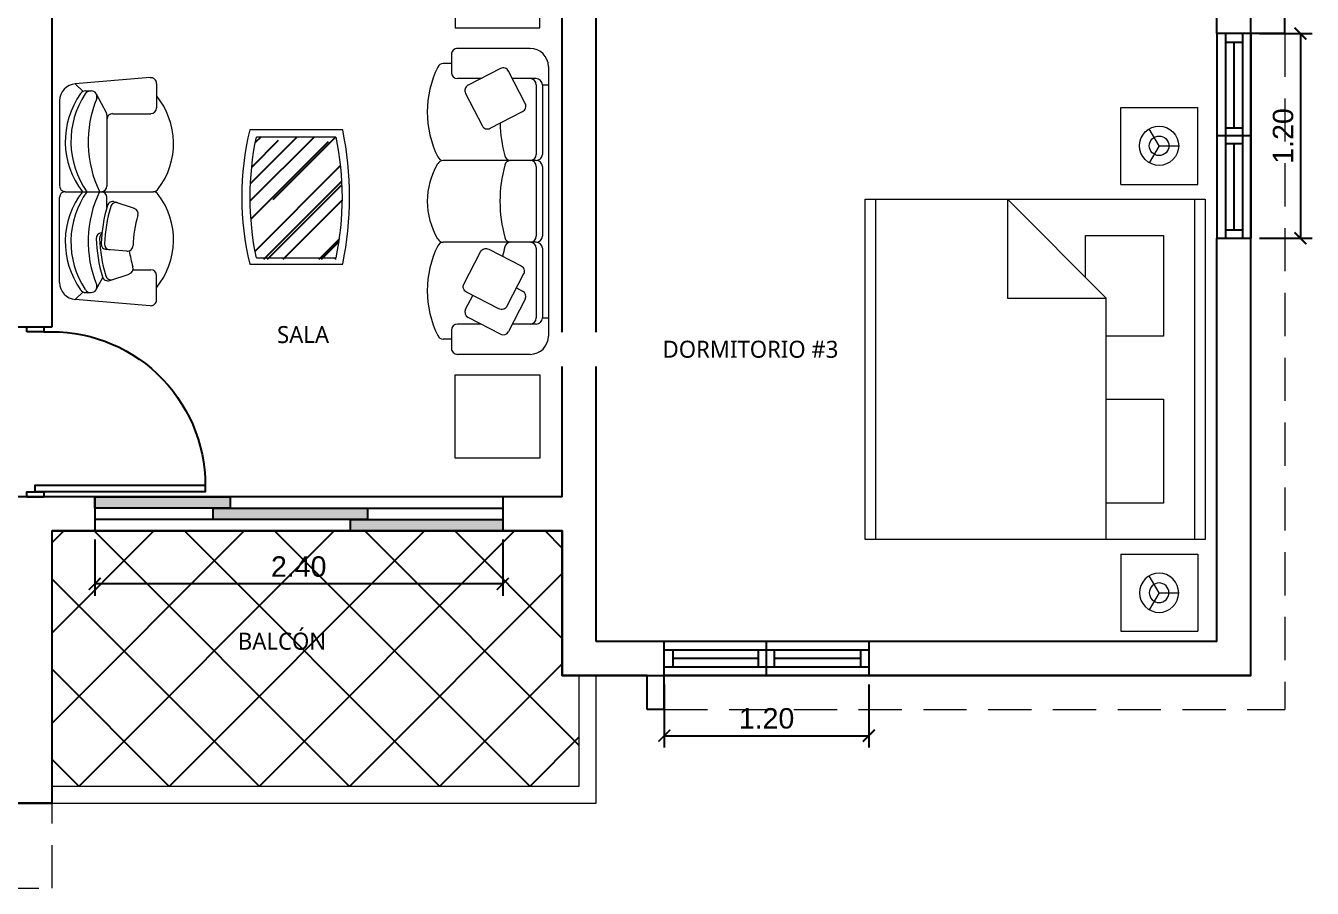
# Model space of a CAD drawing. Header units: feet. Extents: x 317 to 512, y -141 to 162.
# Drawn here: x 380.09 to 387.66, y 15.65 to 20.72 of the extents above; entities that cross this region are included whole.
import ezdxf

# ---------------------------------------------------------------- set-up
doc = ezdxf.new("R2010")
doc.units = ezdxf.units.FT
doc.header["$MEASUREMENT"] = 0
doc.linetypes.add('DASHED', pattern=[19.05, 12.7, -6.35])
for name, color, linetype in [('00-LOSA', 51, 'Continuous'), ('PERT-VENT', 8, 'Continuous'), ('PISO', 8, 'Continuous'), ('puertas', 7, 'Continuous'), ('relleno', 8, 'Continuous')]:
    doc.layers.add(name, color=color, linetype=linetype)
for name, color, linetype, lineweight in [('A-GENM', 8, 'Continuous', 9), ('A-WALL', 7, 'Continuous', 25), ('FURN', 2, 'Continuous', 30), ('muebles', 2, 'Continuous', 5), ('TXT', 2, 'Continuous', 9), ('vuelo', 251, 'DASHED', 13)]:
    doc.layers.add(name, color=color, linetype=linetype, lineweight=lineweight)
doc.styles.add('ads', font='trebuc.ttf', dxfattribs={"height": 0.14})
doc.styles.get("Standard").update_dxf_attribs({"font": 'arial.ttf'})
doc.dimstyles.new('KEILY', dxfattribs={"dimtxt": 0.12, "dimasz": 0.07, "dimexe": 0.07, "dimexo": 0.25, "dimgap": 0.04, "dimtad": 1, "dimzin": 1, "dimdsep": 46, "dimtxsty": 'Standard', "dimblk": 'ARCHTICK', "dimcen": 2.5, "dimclrd": 256, "dimclre": 256, "dimclrt": 7, "dimazin": 0, "dimtfac": 1, "dimtix": 1, "dimtmove": 2, "dimatfit": 1, "dimfxl": 0.35, "dimfxlon": 1, "dimtolj": 1, "dimtzin": 1, "dimarcsym": 0})

# ---------------------------------------------------------------- blocks, each defined once
blk = doc.blocks.new('A$C4D292AF4')
at = {"layer": 'puertas'}
for points in [[(0.03, 0.05), (0.07, 0.05), (0.07, 1.05), (0.03, 1.05)], [(0, 0), (0.03, 0), (0.03, 0.1), (0, 0.1)], [(0.97, 0), (1, 0), (1, 0.1), (0.97, 0.1)]]:
    blk.add_lwpolyline(points, close=True, dxfattribs=at)
blk.add_arc((0.0677, 0.1465), 0.9035, 357.04812, 89.85557, dxfattribs=at)
blk = doc.blocks.new('A$C6DF15AF1')
for points in [[(1.6027, 0.1333), (2.4, 0.1333), (2.4, 0.2), (1.6027, 0.2)], [(0.7955, 0.0667), (1.7027, 0.0667), (1.7027, 0.1333), (0.7955, 0.1333)], [(0, 0), (0.8955, 0), (0.8955, 0.0667), (0, 0.0667)]]:
    blk.add_hatch(color=256).paths.add_polyline_path(points)
at = {"layer": 'PERT-VENT', "extrusion": (-6.28888e-16, -1.94037e-15, -1)}
for points in [[(-1.6027, 0.1333), (-2.4, 0.1333), (-2.4, 0.2), (-1.6027, 0.2)], [(-0.7955, 0.0667), (-1.7027, 0.0667), (-1.7027, 0.1333), (-0.7955, 0.1333)], [(0, 0), (-0.8955, 0), (-0.8955, 0.0667), (0, 0.0667)]]:
    blk.add_lwpolyline(points, close=True, dxfattribs=at)
at = {"layer": 'PISO'}
for p, q in [((0, 0.2), (2.4, 0.2)), ((0, 0), (2.4, 0))]:
    blk.add_line(p, q, dxfattribs=at)
at = {"layer": 'PISO', "extrusion": (-6.28888e-16, -1.94037e-15, -1)}
for p, q in [((0.7955, 0.1333), (0, 0.1333)), ((1.7027, 0.0667), (2.4, 0.0667))]:
    blk.add_line(p, q, dxfattribs=at)
blk = doc.blocks.new('A$C4CC40D8E')
at = {"layer": 'muebles'}
for p, q in [((0.15, 2.525, 0.013), (0.75, 2.525, 0.013)), ((0.8, 2.325, 0.013), (0.8, 2.475, 0.013)), ((0, 0.15, 0.013), (0, 2.375, 0.013)), ((0.396, 2.358, 0.013), (0.663, 2.221, 0.013)), ((0.8, 2.4, 0.013), (0.868, 2.4, 0.013)), ((0.1, 2.275, 0.013), (0.297, 2.275, 0.013)), ((0.191, 2.07, 0.013), (0.329, 2.337, 0.013)), ((0.557, 2.275, 0.013), (0.75, 2.275, 0.013)), ((0.05, 2.225, 0.013), (0, 2.225, 0.013)), ((0.05, 1.65, 0.013), (0.05, 2.225, 0.013)), ((0.1, 1.65, 0.013), (0.1, 2.225, 0.013)), ((0.684, 2.153, 0.013), (0.625, 2.039, 0.013)), ((0.264, 1.976, 0.013), (0.213, 2.003, 0.013)), ((0.1, 1.6, 0.013), (0.869, 1.6, 0.013)), ((0.05, 0.975, 0.013), (0.05, 1.55, 0.013)), ((0.1, 0.975, 0.013), (0.1, 1.55, 0.013)), ((0.05, 0.3, 0.013), (0.05, 0.875, 0.013)), ((0.1, 0.925, 0.013), (0.869, 0.925, 0.013)), ((0.1, 0.3, 0.013), (0.1, 0.875, 0.013)), ((0.05, 0.3, 0.013), (0, 0.3, 0.013)), ((0.1, 0.25, 0.013), (0.297, 0.25, 0.013)), ((0.557, 0.25, 0.013), (0.75, 0.25, 0.013)), ((0.8, 0.05, 0.013), (0.8, 0.2, 0.013)), ((0.8, 0.125, 0.013), (0.868, 0.125, 0.013)), ((0.15, 0, 0.013), (0.75, 0, 0.013))]:
    blk.add_line(p, q, dxfattribs=at)
at = {"layer": 'muebles', "elevation": 0.013}
for points in [[(0.698, 1.945), (0.56, 1.678, -0.414214), (0.493, 1.657), (0.226, 1.794, -0.414214), (0.205, 1.861), (0.342, 2.128, -0.414214), (0.41, 2.15), (0.676, 2.012, -0.414214)], [(0.684, 0.372), (0.547, 0.638, 0.414214), (0.48, 0.66), (0.213, 0.522, 0.414214), (0.191, 0.455), (0.329, 0.188, 0.414214), (0.396, 0.167), (0.663, 0.304, 0.414214)]]:
    blk.add_lwpolyline(points, format="xyb", close=True, dxfattribs=at)
at = {"layer": 'muebles'}
for centre, radius, start, end in [((0.15, 2.375, 0.013), 0.15, 90, 180), ((0.75, 2.475, 0.013), 0.05, 360, 90), ((0.373, 2.314, 0.013), 0.05, 62.7398, 152.7398), ((0.868, 2.35, 0.013), 0.05, 23.8847, 90), ((0.162, 2, 0.013), 0.838, 333.776, 26.224), ((0.1, 2.225, 0.013), 0.05, 90, 180), ((0.15, 2.225, 0.013), 0.05, 90, 180), ((0.75, 2.325, 0.013), 0.05, 270, 360), ((0.64, 2.176, 0.013), 0.05, 332.7398, 62.7398), ((0.236, 2.047, 0.013), 0.05, 152.7398, 242.7398), ((-0.718, 1.937, 0.013), 1.118, 344.5029, 348.573), ((0.1, 1.65, 0.013), 0.05, 180, 270), ((0.1, 1.55, 0.013), 0.05, 90, 180), ((0.15, 1.65, 0.013), 0.05, 180, 270), ((0.15, 1.55, 0.013), 0.05, 90, 180), ((0.311, 1.65, 0.013), 0.05, 270, 347.1604), ((0.311, 1.55, 0.013), 0.05, 12.8396, 90), ((0.868, 1.65, 0.013), 0.05, 270, 336.1153), ((0.869, 1.55, 0.013), 0.05, 25.9445, 90), ((-0.718, 1.262, 0.013), 1.118, 344.5029, 15.4971), ((0.399, 1.262, 0.013), 0.601, 329.0457, 30.9543), ((0.1, 0.975, 0.013), 0.05, 180, 270), ((0.15, 0.975, 0.013), 0.05, 180, 270), ((0.311, 0.975, 0.013), 0.05, 270, 347.1604), ((0.1, 0.875, 0.013), 0.05, 90, 180), ((0.15, 0.875, 0.013), 0.05, 90, 180), ((0.311, 0.875, 0.013), 0.05, 12.8396, 90), ((-0.718, 0.587, 0.013), 1.118, 1.5948, 15.4971), ((0.868, 0.875, 0.013), 0.05, 23.8847, 90), ((0.869, 0.975, 0.013), 0.05, 270, 334.0555), ((0.162, 0.525, 0.013), 0.838, 333.776, 26.224), ((0.1, 0.3, 0.013), 0.05, 180, 270), ((0.15, 0.3, 0.013), 0.05, 180, 270), ((0.75, 0.2, 0.013), 0.05, 0, 90), ((0.15, 0.15, 0.013), 0.15, 180, 270), ((0.868, 0.175, 0.013), 0.05, 270, 336.1153), ((0.75, 0.05, 0.013), 0.05, 270, 0)]:
    blk.add_arc(centre, radius, start, end, dxfattribs=at)
blk = doc.blocks.new('A$C6E953964')
at = {"layer": 'muebles'}
for p, q in [((1.358, 1.876), (1.206, 1.724)), ((1.432, 1.873), (1.859, 1.37)), ((1.316, 1.543), (1.206, 1.653)), ((1.527, 1.466), (1.366, 1.546)), ((1.239, 1.39), (1.356, 1.253)), ((1.666, 1.438), (1.552, 1.404)), ((1.751, 1.39), (1.716, 1.426)), ((1.859, 1.37), (1.763, 1.37)), ((1.252, 0.639), (0.704, 1.187)), ((1.008, 1.008), (0.928, 1.169)), ((1.85, 1.167), (1.323, 0.639)), ((1.279, 1.121), (1.282, 1.118)), ((1.091, 0.994), (1.029, 0.932)), ((0.519, 0.422), (0.959, 0.862)), ((0.015, 0.533), (0.167, 0.686)), ((0.475, 0.449), (0.238, 0.686)), ((0.724, 0.041), (1.252, 0.568)), ((0.018, 0.459), (0.521, 0.032)), ((0.453, 0.225), (0.506, 0.401)), ((0.501, 0.14), (0.465, 0.175)), ((0.521, 0.032), (0.521, 0.128))]:
    blk.add_line(p, q, dxfattribs=at)
for centre, radius, start, end in [((1.393, 1.841), 0.05, 40.2921, 135), ((1.346, 1.144), 0.659, 95.5762, 172.3053), ((1.241, 1.689), 0.05, 135, 225), ((0.355, 2.044), 1.078, 323.4757, 331.2045), ((1.343, 1.501), 0.05, 63.7448, 151.2045), ((1.478, 1.435), 0.05, 331.5028, 63.7448), ((0.429, 2.18), 1.078, 298.7955, 313.14), ((0.711, 1.797), 1.001, 289.1764, 337.4282), ((0.992, 1.521), 0.758, 279.5275, 348.5153), ((1.201, 1.357), 0.05, 40.5997, 133.14), ((0.355, 2.044), 1.328, 317.1583, 331.5028), ((0.355, 2.044), 1.358, 317.2097, 331.5542), ((1.505, 1.421), 0.05, 331.5542, 63.7448), ((1.68, 1.39), 0.05, 45, 153.7448), ((1.686, 1.385), 0.05, 343.3506, 45), ((1.716, 1.355), 0.05, 345.2193, 45), ((1.744, 1.273), 0.15, 315, 40.2921), ((1.054, 1.459), 0.72, 277.3329, 350.6734), ((1.299, 1.243), 0.05, 312.8417, 40.5997), ((1.318, 1.22), 0.05, 312.7903, 40.5997), ((0.747, 0.545), 0.659, 97.6947, 174.4238), ((0.67, 1.15), 0.05, 45, 103.6093), ((0.741, 1.221), 0.05, 166.3907, 225), ((0.973, 1.192), 0.05, 118.7955, 206.2552), ((0.429, 2.18), 1.328, 298.4972, 312.8417), ((0.429, 2.18), 1.358, 298.4458, 312.7903), ((1.292, 1.175), 0.05, 262.286, 317.1583), ((1.039, 1.057), 0.05, 206.2552, 298.4972), ((1.315, 1.156), 0.05, 229.4003, 317.2097), ((1.053, 1.03), 0.05, 206.2552, 298.4458), ((1.065, 0.897), 0.05, 135, 225), ((0.094, 1.18), 1.001, 292.5718, 340.8236), ((0.994, 0.826), 0.05, 45, 135), ((0.202, 0.65), 0.05, 45, 135), ((0.37, 0.899), 0.758, 281.4847, 350.4725), ((0.432, 0.837), 0.72, 279.3266, 352.6671), ((1.217, 0.604), 0.05, 315, 45), ((1.287, 0.674), 0.05, 225, 315), ((0.05, 0.498), 0.05, 135, 229.7079), ((0.51, 0.484), 0.05, 225, 315), ((0.554, 0.387), 0.05, 135, 163.0552), ((0.501, 0.211), 0.05, 116.2552, 225), ((0.507, 0.205), 0.05, 225, 286.6494), ((0.536, 0.175), 0.05, 225, 284.7807), ((0.618, 0.147), 0.15, 229.7079, 315)]:
    blk.add_arc(centre, radius, start, end, dxfattribs=at)
blk = doc.blocks.new('A$C00990124')
at = {"layer": 'relleno', "ltscale": 0.4}
h = blk.add_hatch(dxfattribs=at)
h.set_pattern_fill('AR-RROOF', color=256, scale=0.008831, angle=585, style=0)
h.set_pattern_definition([(315, (-222.8446, 143.9424), (0.19032512, -0.50753365), [3.3645046, -0.4486006, 1.1215015, -0.2243003]), (315, (-222.71296, 143.65215), (-0.36954794, -0.0523394), [0.6729009, -0.0740191, 1.3458018, -0.1682252]), (315, (-222.90011, 143.72828), (0.71847733, -0.93100705), [1.79440245, -0.3140204, 0.8972012, -0.2243003])])
h.paths.add_polyline_path([(0.5477, 0.7479), (0.0804, 0.7479, 0.101119), (0.0804, 0.0278), (0.5477, 0.0278, 0.101119)])
at = {"layer": 'muebles'}
for p, q in [((0.0804, 0.7479, 449.1073), (0.5477, 0.7479, 449.1073)), ((0.5477, 0.0384, 449.1073), (0.0804, 0.0384, 449.1073))]:
    blk.add_line(p, q, dxfattribs=at)
at = {"layer": 'muebles', "elevation": 449.1073}
blk.add_lwpolyline([(0.0397, 0.7912), (0.5866, 0.7912, -0.117641), (0.5866, 0), (0.0397, 0, -0.100473), (0.0397, 0.7912)], format="xyb", close=True, dxfattribs=at)
at = {"layer": 'muebles'}
for centre, start, end in [((1.7905, 0.3931, 449.1073), 168.28114, 191.71886), ((-1.1624, 0.3931, 449.1073), 348.28114, 11.71886)]:
    blk.add_arc(centre, 1.7466, start, end, dxfattribs=at)
blk = doc.blocks.new('A$C154754DE')
at = {"layer": 'muebles'}
for p, q in [((1.5049, 3.0793, 224.5603), (1.958, 3.0793, 224.5603)), ((1.5049, 2.6263, 224.5603), (1.5049, 3.0793, 224.5603)), ((1.958, 2.6263, 224.5603), (1.958, 3.0793, 224.5603)), ((1.7293, 2.8533, 224.5603), (1.6717, 2.9529, 224.5603)), ((1.7293, 2.8533, 224.5603), (1.6717, 2.7536, 224.5603)), ((1.7293, 2.8533, 224.5603), (1.8444, 2.8533, 224.5603)), ((1.5049, 2.6263, 224.5603), (1.958, 2.6263, 224.5603)), ((0, 2.5397, 224.5603), (2, 2.5397, 224.5603)), ((0, 0.5397, 224.5603), (0, 2.5397, 224.5603)), ((0.0612, 2.5397, 224.5603), (0.0612, 0.5397, 224.5603)), ((1.4187, 1.9584, 224.5603), (0.8375, 2.5397, 224.5603)), ((0.8375, 2.5397, 224.5603), (0.8375, 1.9584, 224.5603)), ((1.9388, 0.5397, 224.5603), (1.9388, 2.5397, 224.5603)), ((2, 2.5397, 224.5603), (2, 0.5397, 224.5603)), ((1.2964, 2.3255, 224.5603), (1.7553, 2.3255, 224.5603)), ((1.2964, 2.0808, 224.5603), (1.2964, 2.3255, 224.5603)), ((1.7553, 2.3255, 224.5603), (1.7553, 1.7344, 224.5603)), ((0.8375, 1.9584, 224.5603), (1.4187, 1.9584, 224.5603)), ((1.4187, 0.5397, 224.5603), (1.4187, 1.9584, 224.5603)), ((1.7553, 1.7344, 224.5603), (1.4187, 1.7344, 224.5603)), ((1.4187, 1.3642, 224.5603), (1.7553, 1.3642, 224.5603)), ((1.7553, 1.3642, 224.5603), (1.7553, 0.7538, 224.5603)), ((1.7553, 0.7538, 224.5603), (1.4187, 0.7538, 224.5603)), ((2, 0.5397, 224.5603), (0, 0.5397, 224.5603)), ((1.5049, 0.4531, 224.5603), (1.958, 0.4531, 224.5603)), ((1.5049, 0.4531, 224.5603), (1.5049, 0, 224.5603)), ((1.958, 0.4531, 224.5603), (1.958, 0, 224.5603)), ((1.7293, 0.2261, 224.5603), (1.6717, 0.3258, 224.5603)), ((1.7293, 0.2261, 224.5603), (1.6717, 0.1264, 224.5603)), ((1.7293, 0.2261, 224.5603), (1.8444, 0.2261, 224.5603)), ((1.5049, 0, 224.5603), (1.958, 0, 224.5603))]:
    blk.add_line(p, q, dxfattribs=at)
at = {"layer": 'muebles', "extrusion": (0, 0, -1)}
for centre, major_axis, start_param, end_param in [((1.7293, 2.8533, 224.5603), (-0.0814, -0.0814), -1.570796, 4.712389), ((1.7293, 0.2261, 224.5603), (-0.0407, 0.0407), 1.570796326794897, 7.853981633974483)]:
    blk.add_ellipse(centre, major_axis=major_axis, ratio=1, start_param=start_param, end_param=end_param, dxfattribs=at)
at = {"layer": 'muebles'}
for centre, major_axis, start_param, end_param in [((1.7293, 2.8533, 224.5603), (-0.0407, -0.0407), 1.570796326794897, 7.853981633974483), ((1.7293, 0.2261, 224.5603), (-0.0814, 0.0814), -1.570796, 4.712389)]:
    blk.add_ellipse(centre, major_axis=major_axis, ratio=1, start_param=start_param, end_param=end_param, dxfattribs=at)
blk = doc.blocks.new('A$C72735B25')
at = {"layer": 'PERT-VENT', "extrusion": (-1.27878e-17, -1.31713e-15, -1)}
for p, q in [((0, 0), (0, 1.2032)), ((0.05, 0), (0.05, 1.2032)), ((0.1, 0.6483), (0.1, 1.1494)), ((0.15, 0), (0.15, 1.2032)), ((0.2, 0), (0.2, 1.2032)), ((0.15, 0.6483), (0.05, 0.6483)), ((0.2, 0.6016), (0, 0.6016)), ((0.15, 0.5549), (0.05, 0.5549)), ((0.1, 0.0499), (0.1, 0.5549)), ((0.05, 0.0499), (0.15, 0.0499))]:
    blk.add_line(p, q, dxfattribs=at)
at = {"layer": 'PERT-VENT', "extrusion": (-1.27878e-17, 1.31713e-15, -1)}
blk.add_line((0.05, 1.1533), (0.15, 1.1533), dxfattribs=at)
blk = doc.blocks.new('A$C07320120')
at = {"layer": 'PISO'}
h = blk.add_hatch(dxfattribs=at)
h.set_pattern_fill('NET', color=256, scale=3, angle=45, style=0)
h.set_pattern_definition([(135, (13.15, 0.6), (0.265165, 0.265165), []), (45, (13.15, 0.6), (0.265165, -0.265165), [])])
h.paths.add_polyline_path([(13.05, 2.1), (10.05, 2.1), (10.05, 0.6), (13.15, 0.6), (13.15, 1.25), (13.05, 1.25)])
at = {"layer": 'A-GENM'}
for p, q in [((13.15, 0.6), (13.15, 1.25)), ((13.25, 0.5), (13.25, 1.25)), ((10.05, 0.6), (13.15, 0.6)), ((10.05, 0.5), (13.25, 0.5))]:
    blk.add_line(p, q, dxfattribs=at)
at = {"layer": 'A-WALL'}
for p, q in [((10.05, 3.3), (10.05, 6.9)), ((13.05, 2.3), (13.05, 6.9)), ((13.25, 1.45), (13.25, 6.9)), ((16.9, 5.0235), (16.9, 5.95)), ((17.3, 5.0235), (17.3, 5.1235)), ((16.9, 1.45), (16.9, 3.8203)), ((17.1, 1.25), (17.1, 3.8203)), ((9.85, 3.3), (10.05, 3.3)), ((10.3, 2.3), (9.85, 2.3)), ((10.3, 2.3), (10.3, 2.1)), ((13.05, 2.3), (12.7, 2.3)), ((12.7, 2.3), (12.7, 2.1)), ((10.3, 2.1), (10.05, 2.1)), ((10.05, 0.5), (10.05, 2.1)), ((13.05, 2.1), (12.7, 2.1)), ((13.05, 1.25), (13.05, 2.1)), ((13.65, 1.45), (13.25, 1.45)), ((16.9, 1.45), (14.8532, 1.45)), ((13.55, 1.25), (13.05, 1.25)), ((17.1, 1.25), (14.8532, 1.25)), ((13.65, 1.05), (13.55, 1.05)), ((10.05, 0.5), (9.55, 0.5))]:
    blk.add_line(p, q, dxfattribs=at)
at = {"layer": 'A-WALL', "extrusion": (1.27878e-17, -1.31713e-15, -1)}
blk.add_line((17.3, 5.0235), (16.9, 5.0235), dxfattribs=at)
at = {"layer": 'A-WALL', "extrusion": (-5.65398e-18, -1.31713e-15, -1)}
blk.add_line((16.9, 3.8203), (17.1, 3.8203), dxfattribs=at)
at = {"layer": 'A-WALL', "extrusion": (6.10446e-16, -1.93323e-15, -1)}
for p, q in [((13.65, 1.25), (13.65, 1.45)), ((14.8532, 1.45), (14.8532, 1.25))]:
    blk.add_line(p, q, dxfattribs=at)
at = {"layer": 'A-WALL', "extrusion": (6.28888e-16, -1.93323e-15, -1)}
for p, q in [((13.65, 1.05), (13.65, 1.45)), ((14.8532, 1.45), (14.8532, 1.25)), ((14.8532, 1.45), (14.8532, 1.25)), ((13.55, 1.05), (13.55, 1.25))]:
    blk.add_line(p, q, dxfattribs=at)
at = {"layer": 'muebles', "elevation": 449.1206}
for points in [[(12.4192, 5.0577), (12.9177, 5.0577), (12.9177, 5.5477), (12.4192, 5.5477)], [(12.4192, 3.0173), (12.9177, 3.0173), (12.9177, 2.5273), (12.4192, 2.5273)]]:
    blk.add_lwpolyline(points, close=True, dxfattribs=at)
at = {"layer": 'vuelo', "ltscale": 0.02}
for p, q in [((17.3, 5.0235), (17.3, 1.05)), ((13.65, 1.05), (17.3, 1.05)), ((10.05, 0), (10.05, 0.5)), ((7.05, 0), (10.05, 0))]:
    blk.add_line(p, q, dxfattribs=at)
at = {"xscale": -1}
for p, rotation in [((16.9, 5.0235), 180), ((14.8532, 1.45), 90)]:
    blk.add_blockref('A$C72735B25', p, dxfattribs=dict(at, rotation=rotation))
blk.add_blockref('A$C6DF15AF1', (12.7, 2.1), dxfattribs=at)
at = {"layer": 'FURN', "xscale": -1}
blk.add_blockref('A$C00990124', (11.7985, 3.6676), dxfattribs=at)
at = {"layer": 'muebles', "extrusion": (-0.001083, -0.002614, 0.999996), "xscale": 0.6703883999999858, "yscale": 0.6703883999999858, "zscale": 0.6703883999999858, "rotation": 224.9998378431458}
blk.add_blockref('A$C6E953964', (10.4175, 4.9906, -0.0217), dxfattribs=at)
at = {"layer": 'puertas', "extrusion": (-1.94037e-15, 6.28888e-16, -1), "xscale": 1.000288939019299, "yscale": 1.000288939019299, "zscale": 1.000288939019299, "rotation": 90}
blk.add_blockref('A$C4D292AF4', (-9.9, 2.2997), dxfattribs=at)
at = {"layer": 'TXT', "char_height": 0.1, "width": 2.688, "attachment_point": 2, "style": 'ads'}
for s, insert in [('SALA', (11.5255, 3.3045)), ('BALCÓN', (11.4017, 1.5023))]:
    blk.add_mtext(s, dxfattribs=dict(at, insert=insert))
at = {"layer": 'TXT', "insert": (14.157, 3.2182), "char_height": 0.1, "width": 2.688, "attachment_point": 2, "style": 'ads', "bg_fill": 2}
blk.add_mtext('DORMITORIO #3', dxfattribs=at)
at = {"layer": 'FURN'}
blk.add_blockref('A$C154754DE', (14.8308, 1.5106), dxfattribs=at)
at = {"layer": 'muebles', "xscale": 0.7122876750000273, "yscale": 0.7122876750000273, "zscale": 0.7122876750000273, "rotation": 180}
blk.add_blockref('A$C4CC40D8E', (12.9684, 4.9368, -0.0095), dxfattribs=at)
blk = doc.blocks.new('_ArchTick')
at = {"color": 0, "linetype": 'ByBlock', "const_width": 0.15}
blk.add_lwpolyline([(-0.5, -0.5), (0.5, 0.5)], dxfattribs=at)
blk = doc.blocks.new('*D473')
at = {"lineweight": -2, "transparency": 16777216}
for p, q in [((387.3459, 20.6698), (387.6569, 20.6698)), ((387.5869, 20.6698), (387.5869, 19.4666)), ((387.3459, 19.4666), (387.6569, 19.4666))]:
    blk.add_line(p, q, dxfattribs=at)
at = {"layer": 'DEFPOINTS', "color": 0, "transparency": 16777216}
for p in [(387.0959, 20.6698), (387.0959, 19.4666), (387.5869, 19.4666)]:
    blk.add_point(p, dxfattribs=at)
at = {"lineweight": -2, "transparency": 16777216, "xscale": 0.07, "yscale": 0.07, "zscale": 0.07}
for p, rotation in [((387.5869, 20.6698), 90), ((387.5869, 19.4666), 270)]:
    blk.add_blockref('_ArchTick', p, dxfattribs=dict(at, rotation=rotation))
at = {"color": 7, "transparency": 16777216, "insert": (387.4856, 20.0682), "char_height": 0.12, "attachment_point": 5, "rotation": 90}
blk.add_mtext('\\A1;1.20', dxfattribs=at)
blk = doc.blocks.new('*D474')
at = {"lineweight": -2, "transparency": 16777216}
for p, q in [((383.8459, 16.8429), (383.8459, 16.4729)), ((385.0491, 16.8429), (385.0491, 16.4729)), ((383.8459, 16.5429), (385.0491, 16.5429))]:
    blk.add_line(p, q, dxfattribs=at)
at = {"layer": 'DEFPOINTS', "color": 0, "transparency": 16777216}
for p in [(383.8459, 17.0962), (385.0491, 17.0962), (385.0491, 16.5429)]:
    blk.add_point(p, dxfattribs=at)
at = {"lineweight": -2, "transparency": 16777216, "xscale": 0.07, "yscale": 0.07, "zscale": 0.07, "rotation": 180}
blk.add_blockref('_ArchTick', (383.8459, 16.5429), dxfattribs=at)
at = {"lineweight": -2, "transparency": 16777216, "xscale": 0.07, "yscale": 0.07, "zscale": 0.07}
blk.add_blockref('_ArchTick', (385.0491, 16.5429), dxfattribs=at)
at = {"color": 7, "transparency": 16777216, "insert": (384.4475, 16.6442), "char_height": 0.12, "attachment_point": 5}
blk.add_mtext('\\A1;1.20', dxfattribs=at)
blk = doc.blocks.new('*D475')
at = {"lineweight": -2, "transparency": 16777216}
for p, q in [((380.4959, 17.6962), (380.4959, 17.3652)), ((382.8959, 17.6962), (382.8959, 17.3652)), ((382.8959, 17.4352), (380.4959, 17.4352))]:
    blk.add_line(p, q, dxfattribs=at)
at = {"layer": 'DEFPOINTS', "color": 0, "transparency": 16777216}
for p in [(380.4959, 17.9462), (382.8959, 17.9462), (380.4959, 17.4352)]:
    blk.add_point(p, dxfattribs=at)
at = {"lineweight": -2, "transparency": 16777216, "xscale": 0.07, "yscale": 0.07, "zscale": 0.07, "rotation": 180}
blk.add_blockref('_ArchTick', (380.4959, 17.4352), dxfattribs=at)
at = {"lineweight": -2, "transparency": 16777216, "xscale": 0.07, "yscale": 0.07, "zscale": 0.07}
blk.add_blockref('_ArchTick', (382.8959, 17.4352), dxfattribs=at)
at = {"color": 7, "transparency": 16777216, "insert": (381.6959, 17.5365), "char_height": 0.12, "attachment_point": 5}
blk.add_mtext('\\A1;2.40', dxfattribs=at)

msp = doc.modelspace()

# ---------------------------------------------------------------- block references
msp.add_blockref('A$C07320120', (370.19591, 15.64625))

# ---------------------------------------------------------------- next in the draw order: linework, layer by layer
at = {"layer": '00-LOSA'}
msp.add_lwpolyline([(370.19591, 28.04625), (370.19591, 16.89625), (374.24591, 16.89625), (374.24591, 17.74625), (377.24591, 17.74625), (377.24591, 16.14625), (380.24591, 16.14625), (380.24591, 17.74625), (383.24591, 17.74625), (383.24591, 16.89625), (387.29591, 16.89625), (387.29591, 24.19391), (386.64595, 24.19391), (386.64595, 28.04625)], close=True, dxfattribs=at)

# ---------------------------------------------------------------- next in the draw order: dimensions: what is measured, and where the dimension line sits
dim = msp.add_linear_dim(base=(387.5869, 19.46659), p1=(387.09591, 20.6698), p2=(387.09591, 19.46659), angle=90, dimstyle='KEILY', override={"dimfxl": 0.3})
dim.commit()
dim.dimension.update_dxf_attribs({"geometry": '*D473', "text_midpoint": (387.48563, 20.06819)})
for base, p1, p2, picture, middle in [((380.49591, 17.43523), (382.89591, 17.94625), (380.49591, 17.94625), '*D475', (381.69591, 17.5365)), ((385.04911, 16.54294), (383.84591, 17.09625), (385.04911, 17.09625), '*D474', (384.44751, 16.64421))]:
    dim = msp.add_linear_dim(base=base, p1=p1, p2=p2, dimstyle='KEILY', override={"dimfxl": 0.3})
    dim.commit()
    dim.dimension.update_dxf_attribs({"geometry": picture, "text_midpoint": middle})

doc.saveas('drawing.dxf')
